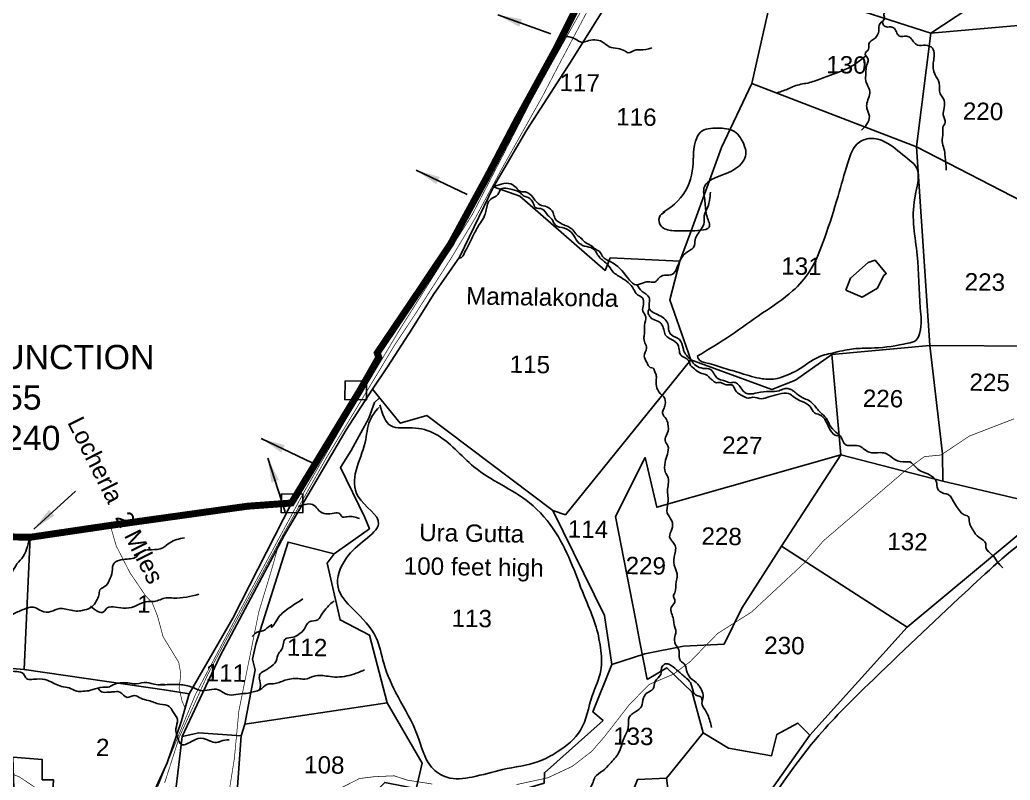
# Model space of a CAD drawing. Header units: feet. Extents: x 795890 to 801423, y 1560112 to 1569674.
# Drawn here: x 797099 to 798527, y 1565881 to 1566978 of the extents above; entities that cross this region are included whole.
import ezdxf
from ezdxf import colors
from ezdxf.entities.mleader import LeaderData, LeaderLine
from ezdxf.enums import TextEntityAlignment as Align
from ezdxf.math import Vec2, Vec3

# ---------------------------------------------------------------- set-up
doc = ezdxf.new("R2010")
doc.units = ezdxf.units.FT
doc.header["$LTSCALE"] = 15
doc.header["$MEASUREMENT"] = 0
doc.linetypes.add('HIDDEN2', pattern=[0.1875, 0.125, -0.0625])
for name, color, linetype in [('CRDS STONES', 7, 'Continuous'), ('HILL', 17, 'Continuous'), ('PLOT', 7, 'Continuous'), ('PLOT NO', 7, 'Continuous'), ('ROADS', 6, 'Continuous'), ('TANKS-STREAM', 4, 'Continuous'), ('VILLAGE STONES', 240, 'Continuous')]:
    doc.layers.add(name, color=color, linetype=linetype)
doc.layers.add('VILLAGE BOUNDRY', color=5, linetype='HIDDEN2', lineweight=100)
doc.styles.get("Standard").update_dxf_attribs({"font": 'arial.ttf'})
doc.dimstyles.get("Standard").update_dxf_attribs({"dimtxt": 0.18, "dimasz": 35, "dimexe": 0.18, "dimexo": 0.0625, "dimgap": 0.09, "dimtad": 0, "dimtih": 1, "dimtoh": 1, "dimdec": 4, "dimzin": 0, "dimdsep": 46, "dimtxsty": 'Standard', "dimcen": 0.09, "dimadec": 0, "dimazin": 0, "dimtfac": 1, "dimtdec": 4, "dimtofl": 0, "dimtmove": 0, "dimatfit": 3, "dimfxl": 1, "dimtolj": 1, "dimtzin": 0, "dimarcsym": 0})

msp = doc.modelspace()

# ---------------------------------------------------------------- linework, layer by layer
at = {"layer": 'HILL', "lineweight": -2}
msp.add_lwpolyline([(798289.9, 1566588.1), (798296.7, 1566605.5), (798321.9, 1566628.2), (798332.1, 1566631.3), (798348.1, 1566611.9), (798344.1, 1566608.7), (798335.6, 1566591), (798313.4, 1566578), (798289.9, 1566588.1)], dxfattribs=at)
at = {"layer": 'HILL'}
for points in [[(798026.2, 1566699.9), (798047.7, 1566716.9), (798068.5, 1566760), (798073.1, 1566802.9), (798080.5, 1566816.1), (798104.6, 1566821.9), (798129.1, 1566817), (798143.8, 1566795.6), (798145.9, 1566784.4), (798131, 1566763.5), (798102.3, 1566750.5), (798085.9, 1566737.4), (798086.7, 1566716.2), (798089.7, 1566693.9), (798092.8, 1566678.8), (798081, 1566674.5), (798063.7, 1566673.7), (798039.1, 1566674.1), (798023.6, 1566680.5), (798021, 1566693.3), (798029, 1566701)], [(798075.4, 1566492.7), (798123.6, 1566522.6), (798169.9, 1566555.1), (798213.1, 1566586.9), (798238, 1566616), (798259.5, 1566663.9), (798278.7, 1566723.8), (798292.7, 1566771.8), (798309.5, 1566801.7), (798327.2, 1566807.1), (798350.3, 1566799.9), (798379.4, 1566777.4), (798390, 1566767.9), (798389.2, 1566720.9), (798392.9, 1566638.7), (798397.3, 1566562.4), (798396.7, 1566526.7), (798390.9, 1566515.5), (798379.5, 1566511.3), (798331.1, 1566504.6), (798313.5, 1566504.2), (798289, 1566501.5), (798273.8, 1566498), (798250.5, 1566491.5), (798220.1, 1566472.5), (798206.2, 1566465.9), (798191, 1566460.5), (798169.1, 1566460.2), (798138.4, 1566468.2), (798114.1, 1566475.5), (798089.7, 1566482.8), (798077.3, 1566488.7), (798075.8, 1566492.5)], [(797617.8, 1566422.3), (797634, 1566392), (797664.6, 1566389.3), (797697.9, 1566380.4), (797753.5, 1566333.2), (797833.5, 1566281.2), (797871.8, 1566237.7), (797914.8, 1566140.9), (797928.5, 1566106), (797936, 1566072), (797936.4, 1566039), (797924.2, 1566002.7), (797907.3, 1565953.1), (797873.8, 1565921.6), (797846.8, 1565907.8), (797794.9, 1565896.1), (797751, 1565885.3), (797714.5, 1565885), (797692.4, 1565899.6), (797671.8, 1565946.3), (797644.1, 1566001), (797623.5, 1566049.5), (797612.5, 1566086.2), (797579.3, 1566127.7), (797557.5, 1566159.3), (797569.8, 1566201.8), (797597, 1566228.1), (797616.1, 1566250.9), (797586.4, 1566290.2), (797583.5, 1566327.7), (797596.6, 1566368.4), (797603.4, 1566399.5), (797616.2, 1566418.9)], [(798151.7, 1565805.3), (798246.6, 1565940), (798321.9, 1566018.9), (798461.3, 1566151.1), (798559.3, 1566235.6), (798634, 1566278.9), (798733.4, 1566306.7), (798849.4, 1566309.3), (798972, 1566286.8), (799049.6, 1566284.6), (799073.6, 1566225.4), (799091.1, 1566098.2), (799097.5, 1566049.2), (799065.8, 1565964.2), (799020.4, 1565916.8), (798971.2, 1565851.7), (798936.8, 1565821.1), (798910.8, 1565812.6), (798868.4, 1565832.9), (798793, 1565858.2), (798768.2, 1565867.5), (798734.3, 1565868), (798651.3, 1565860.5), (798546.7, 1565847.1), (798472.6, 1565838.5), (798398.1, 1565827.9), (798310.4, 1565806.1), (798257.6, 1565796.3), (798224.5, 1565789.7), (798189.6, 1565784.1), (798178.9, 1565783.3), (798166.5, 1565785.3), (798155.5, 1565794.5), (798151.6, 1565802.9), (798152.3, 1565806.6)]]:
    msp.add_spline(points, degree=3, dxfattribs=at)
at = {"layer": 'PLOT'}
for points in [[(798154.4, 1566886.4), (798110.6, 1566794), (798067, 1566673.8), (798050.7, 1566630), (797950.1, 1566634.6), (797942.9, 1566616.6), (797819.9, 1566723.9), (797781.7, 1566737.1), (797829.7, 1566819.4), (797892.8, 1566917.1), (797965.7, 1567034.3), (797996.2, 1567085.5), (798062.5, 1567274), (798097.7, 1567378)], [(798187.2, 1567031.7), (798154.4, 1566886.4), (798391.8, 1566795.1)], [(798187.2, 1567031.7), (798412.6, 1566959.1), (798486.8, 1567008.6)], [(798721.2, 1566985.6), (798593.2, 1566974.7), (798412.6, 1566959.1), (798399.1, 1566852.3), (798391.8, 1566795.1), (798559.5, 1566708.4), (798729, 1566769.2), (798720.9, 1566945.6), (798721.2, 1566985.6)], [(798391.8, 1566795.1), (798411, 1566508), (798568.2, 1566507.4), (798732.5, 1566570)], [(798066.2, 1566487.5), (797885.4, 1566263.9), (797867.1, 1566269.9), (797685.5, 1566407.2), (797647.3, 1566395.9), (797607.2, 1566445.3), (797628.8, 1566477.3), (797664.9, 1566533.2), (797695.3, 1566582), (797732.8, 1566635.7), (797781.7, 1566737.1)], [(798269.9, 1566495.1), (798217.2, 1566458.3), (798183.1, 1566444.8), (798066.2, 1566487.5), (798036.1, 1566574.2), (798050.7, 1566630)], [(798411, 1566508), (798429.2, 1566352), (798429.8, 1566312.5), (798282.5, 1566350.2), (798269.9, 1566495.1), (798411, 1566508)], [(797423.1, 1565961.5), (797417.9, 1565944.7), (797356.8, 1565949.1), (797332.8, 1565943.9), (797354.6, 1565990), (797387.3, 1566060.2), (797479.9, 1566233.8), (797569.2, 1566386.6), (797607.2, 1566445.3)], [(797617.4, 1566432.6), (797610.3, 1566425.8), (797602, 1566403.1), (797576.3, 1566356.5), (797561.3, 1566332.2), (797596.3, 1566259.9), (797602.8, 1566243.6), (797551.9, 1566207.3), (797541.7, 1566193.8), (797560.6, 1566112), (797603.1, 1566090.3), (797628.4, 1565992.4), (797679.1, 1565905.5), (797649.7, 1565779.7)], [(798114.6, 1566077), (798140.1, 1566129.2), (798197.3, 1566218.3), (798282.5, 1566350.2), (798017.3, 1566274.6), (798000.7, 1566346.4), (797957.5, 1566261.5), (797986.6, 1566113.6)], [(799113.3, 1566125.1), (799109.2, 1566006.3), (798932.8, 1565782.9), (798762.8, 1565865.8), (798353.2, 1565808.2), (798163.5, 1565772.2), (798139.9, 1565806.9), (798238.1, 1565945.9), (798378.5, 1566101.4), (798587.2, 1566275.3), (798741.8, 1566326.8)], [(798429.8, 1566312.5), (798587.2, 1566275.3)], [(797310, 1566010.7), (797342.8, 1566005.4), (797405.8, 1566114.4), (797490.3, 1566280.8)], [(797867.1, 1566269.9), (797941.6, 1566118.3), (797952.4, 1566047.7), (798000.2, 1566062.9), (798055.7, 1566074), (798114.6, 1566077)], [(797113.6, 1566231.4), (797104.8, 1566040.7), (797310, 1566010.7)], [(797551.9, 1566207.3), (797485.6, 1566224.4), (797439.2, 1566077.3), (797434.3, 1566055.2), (797438.1, 1566040.1), (797429.9, 1565997.3), (797423.1, 1565961.5), (797628.4, 1565992.4)], [(798378.5, 1566101.4), (798197.3, 1566218.3)], [(798003.2, 1566026.2), (797992.8, 1566080), (797986.6, 1566113.6)], [(797952.4, 1566047.7), (797925.1, 1565979.3), (797939.8, 1565966.9), (797855.2, 1565891.6), (797854.9, 1565876.7), (797789.7, 1565857.2), (797759.7, 1565851.2), (797624.9, 1565877.5), (797534.6, 1565786.5), (797532.3, 1565747.8), (797524.2, 1565744.3), (797527.9, 1565709.4), (797517.2, 1565673.7), (797535.6, 1565618.6), (797537, 1565528.3), (797768, 1565513.7), (797783.8, 1565512), (797835.3, 1565553.4), (797891.7, 1565608), (797885.7, 1565634.9), (797853.4, 1565652.4), (797808.5, 1565641.1)], [(797104.8, 1566040.7), (797053.5, 1566044.7), (797051.3, 1566042.2), (797048.3, 1565916.5), (797088.4, 1565913.8), (797130.9, 1565910.4), (797131, 1565881.4), (797147.1, 1565881.2), (797145.3, 1565849.3), (797272.5, 1565821.4), (797318, 1565818.6)], [(798003.2, 1566026.2), (798031.5, 1566043), (798068.4, 1566007.8), (798083.9, 1565949.2), (798120.5, 1565926.8), (798182.9, 1565916), (798190.4, 1565946.8), (798220.9, 1565963.3), (798238.1, 1565945.9)], [(797342.8, 1566005.4), (797331.9, 1565966.4), (797311.1, 1565906), (797272.5, 1565821.4), (797247.9, 1565779.2), (797124.3, 1565782.6), (797021.1, 1565782.9), (797024, 1565870), (797090.2, 1565869), (797088.4, 1565913.8)], [(797973.4, 1565841), (797989.3, 1565881.6), (798031.2, 1565883.7), (798083.9, 1565949.2)], [(797332.8, 1565943.9), (797318, 1565818.6), (797344.5, 1565815.8), (797345.1, 1565800.6), (797369, 1565788.1), (797397.8, 1565786.2), (797409.1, 1565824), (797417.9, 1565944.7)], [(798031.2, 1565883.7), (798045.2, 1565775.4), (798075.3, 1565773.2), (798077.5, 1565763.9), (798107.6, 1565787.8), (798129.7, 1565783.6), (798139.9, 1565806.9)]]:
    msp.add_lwpolyline(points, dxfattribs=at)
at = {"layer": 'ROADS', "linetype": 'HIDDEN2', "ltscale": 13, "const_width": 1}
for points in [[(797008.6, 1564550.1), (797013.4, 1564772.4), (797022.2, 1564964.9), (797031.5, 1565148.9), (797041.2, 1565322.7), (797077.4, 1565480), (797106.9, 1565545.2), (797147, 1565592.9), (797217.2, 1565710.1), (797248, 1565773.1), (797284.4, 1565838.5), (797329, 1565949.1), (797352.1, 1566005), (797405, 1566104.9), (797508.4, 1566296.6), (797563.5, 1566392.4), (797647.9, 1566533.5), (797751.4, 1566697.6), (797843.8, 1566876.8), (797930.1, 1567030)], [(797925.3, 1567006.3), (797877.3, 1566915.6), (797851.8, 1566866.7), (797793.9, 1566763.5), (797755.6, 1566692.3), (797720.5, 1566633.9), (797668.2, 1566552.5), (797639.2, 1566508.9), (797612.8, 1566464.9), (797541.6, 1566347.4), (797481.2, 1566240.4), (797432.5, 1566150.7), (797396, 1566083.1), (797369.5, 1566033), (797352.6, 1565995.7), (797328.7, 1565943.2), (797307.4, 1565876.7)], [(797814.5, 1565874.3), (797860, 1565884.2), (797895.3, 1565900.7), (797923, 1565922), (797941.8, 1565943.5), (797977.1, 1565989.1), (798006, 1566018.8), (798040.9, 1566033.6), (798065.6, 1566052), (798083.4, 1566070.5), (798105.2, 1566092.7), (798154, 1566123.5), (798230.3, 1566194.6), (798257.5, 1566226.2), (798374.6, 1566326.7), (798403.2, 1566347.8), (798427.1, 1566350.1), (798467.9, 1566377.4), (798532.5, 1566402.3)], [(797229.1, 1566248.5), (797237.6, 1566219), (797257.4, 1566180.2), (797280.4, 1566146.3), (797289.3, 1566137.5), (797297.2, 1566117.5), (797305.2, 1566087.9), (797327.8, 1566050.8), (797330.8, 1566033.9), (797328.3, 1566013.7), (797332.7, 1565994.5), (797337.7, 1565983.5)], [(797472.9, 1566224.5), (797462.6, 1566187.5), (797443.2, 1566123.4), (797414.5, 1565980.7), (797408, 1565911.9), (797388.6, 1565789.6), (797387.9, 1565778.7)], [(797248.8, 1565777.1), (797179.6, 1565819.9), (797123.7, 1565868.2), (797098.4, 1565885.3), (797056.3, 1565902.3), (797025.1, 1565914.1), (796989.2, 1565951.5), (796973, 1565983.8), (796954, 1566012.8), (796932.9, 1566028.3), (796917.1, 1566040.6), (796890.2, 1566043.8), (796868.7, 1566051.9), (796843.9, 1566054.8), (796808.7, 1566038.1), (796769.1, 1566026), (796730.7, 1566017.1), (796677.2, 1566001.3), (796640.7, 1565991.8), (796603.3, 1565994.6), (796546.5, 1565997.7), (796490.9, 1566002.3)], [(797558.9, 1565868.1), (797588.4, 1565883.1), (797609.7, 1565885.8), (797638.3, 1565887.1), (797657.8, 1565880.8), (797693.6, 1565875.2)]]:
    msp.add_lwpolyline(points, dxfattribs=at)
at = {"layer": 'TANKS-STREAM'}
for points in [[(798414.8, 1567185.2), (798410.8, 1567171.3), (798409.5, 1567164.8), (798407.2, 1567158.7), (798407.2, 1567146.3), (798406.9, 1567142.8), (798405.3, 1567128.1), (798401.1, 1567118.5), (798393.6, 1567113.3), (798382.9, 1567104), (798378.3, 1567097.5), (798375.6, 1567090.3), (798375.4, 1567070.3), (798375.9, 1567059.1), (798375, 1567046.4), (798373.4, 1567038), (798365.4, 1567029.4), (798359.6, 1567019.8), (798357.1, 1567010), (798354.6, 1567003.6), (798350.4, 1566992.8), (798344.7, 1566986.3), (798345.6, 1566980.5), (798339.2, 1566972.8), (798337.4, 1566962.3), (798332, 1566951.9), (798323, 1566943.8), (798322.6, 1566936.1), (798317.8, 1566928.9), (798321.9, 1566921.2), (798321.1, 1566915.8), (798319, 1566906.7), (798318.5, 1566897.9), (798319.3, 1566887.9), (798324.1, 1566877.1), (798320.4, 1566857.8), (798320.2, 1566850.4), (798323.8, 1566839.3), (798319.9, 1566827.2), (798312.3, 1566819.1)], [(798342.6, 1566975.7), (798344.2, 1566970.4), (798350, 1566967.8), (798354.6, 1566968), (798359.9, 1566965.5), (798363.6, 1566959.1), (798367.7, 1566954.5), (798373.8, 1566954.5), (798377.8, 1566954.6), (798383, 1566952.3), (798387.6, 1566946.5), (798393.3, 1566941.8), (798404.8, 1566941.6), (798414.8, 1566937.2), (798417.2, 1566928.1), (798415.8, 1566908.3), (798418.7, 1566898.7), (798424.7, 1566887), (798425.8, 1566871.5), (798429.9, 1566865.8), (798431.9, 1566851), (798430.4, 1566841.3), (798433.2, 1566829.9), (798430, 1566823.4), (798429.9, 1566815), (798429, 1566802.6), (798431.4, 1566792.5), (798433.2, 1566780.5), (798434.8, 1566761.2)], [(797878.4, 1566953.1), (797881.5, 1566953.7), (797899.1, 1566950.9), (797909.7, 1566945.7), (797916.6, 1566947.4), (797938.6, 1566946.5), (797948.5, 1566939.4), (797961, 1566936.7), (797971, 1566933.4), (797976, 1566930.8), (797987.4, 1566935), (797993, 1566934.9), (798010, 1566937.8)], [(798319, 1566926.4), (798298.3, 1566911.3), (798257.2, 1566894.7), (798237.3, 1566887.6), (798217.8, 1566883.3), (798207.8, 1566879.1), (798191.3, 1566872.9)], [(797732.1, 1566634.3), (797736.3, 1566635.9), (797739.6, 1566641.1), (797745.7, 1566653.1), (797753.5, 1566668.7), (797762.8, 1566685.2), (797769, 1566695.8), (797771.2, 1566703.8), (797777.2, 1566718.9), (797788.1, 1566726.2), (797792.9, 1566734.3), (797799.6, 1566735.1), (797808.8, 1566733.4), (797821.1, 1566727.8), (797825.8, 1566723.9), (797831.9, 1566721.6), (797839.1, 1566713.5), (797842.1, 1566707.3), (797851.9, 1566705.1), (797860.3, 1566696), (797865.8, 1566690.6), (797871.4, 1566681.7), (797884, 1566677.5), (797896.4, 1566668.7), (797902.9, 1566658.3), (797913.2, 1566651.6), (797924.7, 1566648.2), (797934.2, 1566636), (797946.6, 1566624.7), (797953.2, 1566615.5), (797965.7, 1566606.2), (797983.7, 1566589.7), (797989.3, 1566581.3), (797996.7, 1566576.8), (797997.9, 1566567.2), (797997.1, 1566557.9), (798001.5, 1566549.5), (797999.5, 1566537.3), (797999.7, 1566526.6), (797998.6, 1566520), (798000, 1566512.2), (798002.5, 1566504.1), (797999, 1566492.9), (798002.8, 1566483.8), (798007.8, 1566476.5), (798011.9, 1566475.4), (798014.6, 1566470), (798016.5, 1566464.2), (798016.4, 1566458.3), (798017.4, 1566446.8), (798024.2, 1566437), (798027.2, 1566434.3), (798029.3, 1566422.8), (798027, 1566416.3), (798025.7, 1566410.5), (798030.6, 1566402.2), (798033.4, 1566395), (798032.4, 1566381.2), (798029.1, 1566371.1), (798033.2, 1566363.3), (798032.5, 1566351.1), (798029.3, 1566339.9), (798030, 1566324.5), (798032.9, 1566319.5), (798032.9, 1566300.7), (798033.4, 1566281), (798032.3, 1566266.4), (798038.8, 1566255.3), (798038.9, 1566242.9), (798035.7, 1566232.1), (798043.8, 1566219.3), (798042.3, 1566203), (798043.6, 1566187.2), (798046.8, 1566176), (798045.1, 1566167), (798043.3, 1566151.4), (798041.4, 1566145.9), (798043.5, 1566140.4), (798038.1, 1566130.1), (798041.3, 1566112.9), (798042.1, 1566105.7), (798044.9, 1566094.8), (798043.5, 1566088.3), (798044.4, 1566076.8), (798049.1, 1566068.8), (798049.7, 1566058.6), (798052.9, 1566051.6), (798056.5, 1566048.8), (798060.2, 1566039.1), (798065.5, 1566028.7), (798076.6, 1566019.2), (798079.7, 1566014.7), (798081.5, 1566011.3), (798084, 1566001), (798082.3, 1565992.1), (798086.8, 1565982.2), (798090.8, 1565974.9), (798096.3, 1565956.8)], [(797780.9, 1566736.8), (797792.9, 1566741.2), (797806.8, 1566741.4), (797814.2, 1566736.1), (797820.8, 1566730.3), (797828.1, 1566729.8), (797839.4, 1566721), (797848.7, 1566711.4), (797858.7, 1566708.3), (797867.8, 1566699.9), (797870.2, 1566691.9), (797881, 1566683.4), (797896.1, 1566675.1), (797902.3, 1566667.5), (797909, 1566662.2), (797914.2, 1566656.8), (797921.4, 1566653.2), (797928.2, 1566647.5), (797934.4, 1566643.8), (797939, 1566636.6), (797950.9, 1566629), (797975, 1566606.2), (797987, 1566595.8), (797998.1, 1566598.8), (798007.2, 1566600), (798014.5, 1566599.8), (798020.5, 1566606), (798028.3, 1566609.5), (798040, 1566611.2), (798046.2, 1566620.2), (798059.5, 1566642.1), (798064, 1566644.8), (798070.9, 1566650.7), (798072.6, 1566660.8), (798081, 1566675.8), (798085.5, 1566686.2), (798085.7, 1566695.4), (798091, 1566708.4), (798093.4, 1566717.6), (798094.7, 1566729.5)], [(797988.6, 1566596.1), (797996.3, 1566586.2), (798006.2, 1566577.4), (798006.4, 1566561.6), (798020.7, 1566551.7), (798033.7, 1566537.8), (798034.6, 1566529.9), (798037.9, 1566523.9), (798050, 1566516.6), (798055.2, 1566504.1), (798056.9, 1566499), (798066.3, 1566487), (798073.7, 1566479.2), (798084.1, 1566475.2), (798094.9, 1566473.5), (798105.4, 1566460.3), (798113.5, 1566457.7), (798123.9, 1566454.4), (798129.4, 1566455), (798134.6, 1566451.9), (798139.8, 1566445.3), (798144.4, 1566440.1), (798150.4, 1566438.2), (798162.2, 1566439.8), (798180, 1566441.8), (798193.6, 1566442.9), (798200.9, 1566445.7), (798207.8, 1566445.6), (798213.2, 1566443.2), (798219, 1566438.6), (798229.6, 1566431.8), (798237.9, 1566428), (798249.1, 1566416.1), (798255.4, 1566409.4), (798263.1, 1566400.8), (798266.5, 1566393.9), (798275.6, 1566382.9), (798283.2, 1566375.7), (798289.7, 1566364.6), (798295.4, 1566363.7), (798308.1, 1566363.5), (798315, 1566359.7), (798323.3, 1566354.1), (798340, 1566353.5), (798348.7, 1566351.8), (798360.6, 1566343.5), (798376.3, 1566340.4), (798382, 1566340.1), (798391.6, 1566331.4), (798410.5, 1566321.6), (798420.3, 1566312.2), (798422.7, 1566300.9), (798428.3, 1566295.8), (798440.1, 1566291.4), (798443.6, 1566285.6), (798449.7, 1566275.6), (798455.2, 1566268.1), (798460.5, 1566263.7), (798466.3, 1566261.5), (798468.1, 1566252.5), (798471.2, 1566245.3), (798475.8, 1566237.7), (798479.5, 1566233.3), (798488.1, 1566227.1), (798491.6, 1566221.8), (798493, 1566213.9), (798495.5, 1566211), (798493.8, 1566212.3), (798502.8, 1566203.9), (798508.2, 1566196), (798516.5, 1566187.3)], [(798006.6, 1566561.4), (798004.6, 1566556.8), (798006.1, 1566551.8), (798010.7, 1566546.6), (798019.5, 1566542.9), (798023.4, 1566539.8), (798027.3, 1566531.4), (798029.5, 1566523.8), (798035.4, 1566518.5), (798046, 1566511.6), (798049.7, 1566501.8), (798051.3, 1566495.1), (798055.5, 1566491.7), (798064.1, 1566485.1), (798066, 1566479.3), (798069.6, 1566476.1), (798077.8, 1566469.5), (798090.4, 1566464.7), (798094.3, 1566460.7), (798097.8, 1566457.9), (798102, 1566454.6), (798108.6, 1566455), (798112.5, 1566453.4), (798122.6, 1566451.2), (798125.4, 1566451.3), (798130.8, 1566443), (798138.2, 1566437.1), (798149.3, 1566432.3), (798155.9, 1566433.4), (798168.1, 1566431.4), (798178.8, 1566433.9), (798193.4, 1566437.8), (798207.4, 1566438.9), (798215.8, 1566433.1), (798225.6, 1566427.6), (798238.4, 1566420.1), (798244.7, 1566411.1), (798251.7, 1566408.3), (798261.2, 1566398.7), (798267.6, 1566385.7), (798277.5, 1566377.9), (798281, 1566378.4)], [(796696.7, 1566311.2), (796701.1, 1566308.2), (796704.8, 1566299.9), (796709.6, 1566294.5), (796714.7, 1566282.2), (796716, 1566271.5), (796722.2, 1566263.7), (796726.4, 1566254.9), (796725.7, 1566242.8), (796722.2, 1566232.1), (796714.7, 1566219.6), (796712.6, 1566210), (796709.7, 1566183.8), (796711.1, 1566181.4), (796715.3, 1566169.2), (796715.2, 1566160.9), (796713.9, 1566145.9), (796718.6, 1566135.6), (796729.6, 1566123.8), (796734.9, 1566117.4), (796745.9, 1566106.6), (796754.4, 1566095.8), (796755.3, 1566091.1), (796759.1, 1566083.2), (796769.6, 1566073.4), (796775.8, 1566068.4), (796782.5, 1566062), (796782.3, 1566048.9), (796784, 1566033.3), (796786.8, 1566025.1), (796789.5, 1566012.4), (796788.3, 1566000.3), (796791.4, 1565983.2), (796793.6, 1565968.2), (796789.4, 1565949.3), (796794.1, 1565936.3), (796789.9, 1565921.3), (796789.8, 1565915.5), (796794.1, 1565908.1), (796797.2, 1565893), (796801.6, 1565891), (796803, 1565886.2), (796799.4, 1565874.1), (796796.7, 1565860.5), (796796.1, 1565854.7), (796798.3, 1565841.6), (796804.3, 1565821.6), (796802.7, 1565809), (796798.1, 1565798.4), (796797.9, 1565783.4), (796802, 1565770.7), (796798.4, 1565756.4), (796795.3, 1565748.7), (796795.2, 1565739), (796796, 1565730.2), (796805.9, 1565710.7), (796805.6, 1565694.7), (796801.1, 1565682.6), (796798.5, 1565671.5), (796798.7, 1565658.9), (796799.1, 1565648.7), (796798.5, 1565645.8), (796797.2, 1565635.6), (796806, 1565631.6), (796810.4, 1565626.5), (796813.5, 1565623.4), (796816.2, 1565610.7), (796820.6, 1565606.1), (796825.8, 1565601.2), (796830, 1565594), (796842, 1565584.9), (796850.3, 1565577.6), (796863.3, 1565567.1), (796873.7, 1565558.5), (796878.4, 1565556), (796890.8, 1565552.3), (796901.7, 1565547.8), (796905.3, 1565544.4), (796908.3, 1565541), (796915.3, 1565540.8), (796929.7, 1565538.2), (796938.4, 1565535.3), (796944.6, 1565529.8), (796949.6, 1565519.2), (796963.8, 1565503.8), (796967.4, 1565490.8), (796974.2, 1565475.7), (796985.2, 1565460.4), (796988.2, 1565440.9), (796996.5, 1565421.4), (796999.4, 1565404.1), (797007, 1565371.1), (797016.5, 1565335.5), (797019.3, 1565324.5), (797020.8, 1565314.3), (797027.9, 1565305.7), (797046.6, 1565308.8), (797053.6, 1565320.1), (797055.4, 1565323.9), (797069, 1565326.6), (797078.8, 1565330.7), (797084.8, 1565335.3), (797103.6, 1565338.8), (797111.6, 1565338.2), (797119.8, 1565341.9), (797125.3, 1565344.4), (797141, 1565343.3), (797151, 1565334.6), (797162.3, 1565323.4), (797166, 1565313.2), (797169.6, 1565301.2), (797170.3, 1565290.2), (797174.6, 1565272.3), (797176.4, 1565252.8), (797182.7, 1565243.4), (797183.5, 1565240.4), (797186.7, 1565230.2), (797191.2, 1565221.6), (797196.6, 1565213.1), (797209.7, 1565211.6), (797220.7, 1565209.7), (797250.3, 1565193.8), (797272.3, 1565168), (797279.5, 1565164.1), (797284.8, 1565151.7), (797288.3, 1565133), (797294.3, 1565102.6), (797296.2, 1565092.8), (797300.1, 1565072.4), (797296.3, 1565044.3), (797296.2, 1565033.7), (797296.3, 1565019.8), (797299.6, 1565009.1), (797307.1, 1565001.8), (797308.6, 1564992.4), (797308, 1564981.8), (797311.7, 1564969.9), (797315.2, 1564954.6), (797311.7, 1564945.9), (797319.6, 1564932.2), (797324, 1564917.3), (797325.5, 1564908.8), (797336.2, 1564886.2), (797341.3, 1564862.4), (797345.7, 1564846.2), (797358.4, 1564834.7), (797367.8, 1564827.6), (797365.2, 1564816.4), (797365.9, 1564804.6), (797360.5, 1564784.7), (797361.9, 1564767.3), (797359.4, 1564762.4), (797358.4, 1564736.6), (797361.6, 1564726.9), (797367.5, 1564717.3), (797375, 1564693.6), (797374.5, 1564680.7), (797374.9, 1564669.2), (797385.1, 1564627.7), (797385.8, 1564609.8), (797380.5, 1564571.8)], [(797588.4, 1566258.5), (797570.7, 1566261.1), (797563, 1566261.2), (797560.1, 1566265.3), (797552.1, 1566266.1), (797540, 1566265.3), (797530, 1566269.8), (797523.1, 1566277.3), (797500, 1566275.6)], [(797303.6, 1565360.5), (797288.1, 1565369.1), (797281, 1565372.1), (797269.4, 1565376.4), (797261.8, 1565384.9), (797256, 1565391.7), (797242.3, 1565396.2), (797227.7, 1565403.6), (797219.7, 1565411.2), (797209.7, 1565415.2), (797201.2, 1565418), (797195.2, 1565421.4), (797190.9, 1565426.4), (797186.8, 1565431.4), (797182, 1565437), (797175.4, 1565441.4), (797162.6, 1565446.5), (797153.5, 1565452.2), (797146.1, 1565461), (797125.9, 1565471.2), (797116.7, 1565480.2), (797102.1, 1565487.8), (797089.3, 1565491.3), (797080.3, 1565493.8), (797072.9, 1565496.3), (797063.4, 1565497.8), (797051.7, 1565503.3), (797046.8, 1565510.1), (797040, 1565515.8), (797031.2, 1565521.4), (797021.9, 1565531.1), (797012.3, 1565540.3), (797005.5, 1565544.9), (796998.1, 1565552.4), (796983.5, 1565571.1), (796973.9, 1565578.3), (796961, 1565586.3), (796953.7, 1565591.4), (796945.8, 1565602.5), (796935.4, 1565606), (796926.4, 1565610.5), (796931.2, 1565618.6), (796937.7, 1565630.8), (796939, 1565646.2), (796937.1, 1565659.7), (796924.5, 1565691.7), (796920.1, 1565703.4), (796913.2, 1565712.1), (796901.9, 1565726.5), (796895.7, 1565740.1), (796888.4, 1565747.8), (796874.6, 1565756.8), (796856.4, 1565770.1), (796847.4, 1565775.2), (796830.4, 1565784.2), (796829.8, 1565798.2), (796831.6, 1565803.8), (796829.4, 1565829.8), (796823.6, 1565849.9), (796826.1, 1565864.1), (796828.4, 1565872.2), (796829.4, 1565887.8), (796828.1, 1565902.8), (796826.6, 1565915.5), (796822.6, 1565937.1), (796817.3, 1565950.4), (796821.7, 1565967.3), (796819.6, 1565982.9), (796814.4, 1565993.7), (796812.6, 1566004.9), (796813.3, 1566021.5), (796806.7, 1566035.8), (796803.3, 1566053), (796801.8, 1566066.2), (796793.9, 1566073.8), (796786.1, 1566081.7), (796780.6, 1566091.2), (796775.9, 1566105.7), (796759.8, 1566118.7), (796742.2, 1566135.8), (796734.5, 1566157.5), (796735.9, 1566174.5), (796739.1, 1566182.9), (796743.6, 1566192.5), (796746.1, 1566207.8), (796752.7, 1566230.5), (796755.2, 1566244), (796761.8, 1566246.2), (796773.3, 1566239.4), (796795.8, 1566244.5), (796803.1, 1566247), (796825.1, 1566243.2), (796836.7, 1566243.4), (796846.8, 1566247.5), (796862.2, 1566247.2), (796878.4, 1566245), (796887.7, 1566246), (796898, 1566241.2), (796904.1, 1566233.4), (796913.6, 1566224.4), (796922.8, 1566218.8), (796935.1, 1566215.6), (796941.7, 1566216.6), (796957, 1566212.5), (796963.5, 1566207.8), (796983.9, 1566201.7), (796995.3, 1566198), (796999.5, 1566193.7), (797004, 1566187.1), (797018.2, 1566179.9), (797038.6, 1566174.6), (797039.3, 1566171.1), (797050.7, 1566162.4), (797064.5, 1566156.8), (797083.2, 1566164.6), (797083.3, 1566171.5), (797088.1, 1566182.2), (797094.5, 1566192.9), (797103.5, 1566203.6), (797109.6, 1566218.2), (797113.3, 1566232.4)], [(797336, 1566230.7), (797314.9, 1566223.5), (797304.9, 1566216.3), (797288.6, 1566213.4), (797280.3, 1566212.9), (797271.6, 1566208.6), (797266.7, 1566203.2), (797262.9, 1566201.1), (797253.3, 1566200), (797241.5, 1566197.9), (797234.7, 1566194.2), (797231.7, 1566181.8), (797227.6, 1566169.2), (797220.8, 1566160.1), (797214, 1566155.4), (797212.6, 1566147.8), (797209.3, 1566139.9), (797202.5, 1566130.8), (797191.9, 1566126.5), (797184.9, 1566125), (797164.8, 1566127.6), (797155.6, 1566128.4), (797143.4, 1566124.1), (797129.7, 1566125), (797120.1, 1566130.1), (797103.2, 1566126.9), (797087.4, 1566119.5), (797078.1, 1566114.6), (797059.1, 1566119.6), (797053.9, 1566115.6), (797050.2, 1566103.6), (797046.4, 1566085.5), (797046.8, 1566068), (797044.3, 1566056.6), (797044.8, 1566047.8), (797050.1, 1566037.5), (797061.8, 1566034.8), (797070.2, 1566038.1), (797085.1, 1566038.2), (797105.4, 1566032.1), (797107, 1566028.9), (797123.2, 1566026.8), (797138.1, 1566024.9), (797149.2, 1566020), (797158.7, 1566016), (797169.8, 1566013.9), (797180.6, 1566009.3), (797190.1, 1566009.1), (797200.7, 1566010.5), (797207.4, 1566012.7), (797221.8, 1566015), (797225.9, 1566015.2), (797233, 1566018.3), (797254.4, 1566021.1), (797266.5, 1566020), (797281.5, 1566021.9), (797297.4, 1566018.5), (797307.2, 1566019), (797302, 1566018.7), (797317.3, 1566018.8), (797338.3, 1566017.5), (797347.8, 1566014.8), (797358.9, 1566010.2), (797385, 1566011.3), (797392.9, 1566006.7), (797403.4, 1566003.7), (797416.8, 1566005.4), (797428, 1566006.5), (797437.3, 1566008.9), (797444.9, 1566011.3), (797455, 1566019.1), (797466.8, 1566020.2), (797474.4, 1566022.6), (797483.1, 1566025.6), (797502.6, 1566027.2), (797509.6, 1566026.5), (797523, 1566031), (797543.1, 1566030.7), (797556.3, 1566029.6), (797583.8, 1566035.2), (797595.7, 1566040.1)], [(797200.3, 1566132), (797219.9, 1566124.1), (797224.5, 1566129.3), (797236.7, 1566130.6), (797251.8, 1566128.9), (797267.8, 1566133.2), (797280.1, 1566138.3), (797292.2, 1566138.8), (797309.7, 1566143.8), (797320.4, 1566143.7), (797356.9, 1566149.1)], [(797506.9, 1566142.4), (797498.5, 1566137.1), (797483, 1566126.5), (797475.3, 1566120), (797469.1, 1566111.5), (797461.6, 1566102.1), (797461.9, 1566104.2), (797451.3, 1566097.3), (797443.6, 1566095.6), (797433.9, 1566088.1)], [(797444.2, 1566011.4), (797445.5, 1566016.5), (797444.1, 1566026.7), (797445.2, 1566034.3), (797452.6, 1566039.3), (797458.4, 1566042.7), (797468.1, 1566052.7), (797472.1, 1566064.1), (797476.7, 1566070.1), (797481.7, 1566084.9), (797492.6, 1566087), (797500.6, 1566091), (797509, 1566099.1), (797515.9, 1566109.5), (797528.3, 1566112.2), (797534.9, 1566121.6), (797542, 1566130.1), (797545.9, 1566134.4), (797552.1, 1566139.4)], [(798082.6, 1565995.6), (798080.9, 1566001), (798075, 1566002.8), (798069.5, 1566009.6), (798065.7, 1566021.6), (798058, 1566029.6), (798045.9, 1566040), (798034.7, 1566048), (798031.2, 1566048.8), (798025.2, 1566045.1), (798022.9, 1566033.3), (798015.1, 1566023.4), (798011.8, 1566012.4), (798004.1, 1566007.3), (797998, 1565999.4), (797995.3, 1565987.2), (797986.9, 1565979.7), (797977.6, 1565971.7), (797976.2, 1565957.3), (797969.9, 1565941.1), (797962.2, 1565920.2), (797949.5, 1565904.4), (797939.3, 1565894.3), (797928.1, 1565885), (797925.5, 1565877.8), (797916.1, 1565863.1), (797903.4, 1565849.5), (797897.9, 1565844.8), (797894, 1565834.1), (797888.6, 1565818.6), (797885.2, 1565809), (797882, 1565799.2), (797877.3, 1565789.2), (797876.5, 1565760.3), (797867.8, 1565752.1), (797860.5, 1565747), (797856.3, 1565741.5), (797851.2, 1565733.3), (797848.3, 1565727.4), (797834.9, 1565713), (797823.3, 1565700), (797807.5, 1565692), (797794.4, 1565691.1), (797781.8, 1565681.5), (797772.9, 1565667), (797764.4, 1565658.4), (797750.4, 1565653.8), (797742.3, 1565646.7), (797725.3, 1565636.2), (797712.4, 1565629.2), (797702.4, 1565622.9), (797698, 1565620), (797685.2, 1565619), (797674.1, 1565618.2), (797663.3, 1565612.8), (797651.5, 1565612.9), (797646, 1565614), (797638.7, 1565610.2), (797633.6, 1565606.3), (797622.2, 1565605.8), (797611.6, 1565604), (797602.9, 1565594.7), (797596, 1565587.9), (797584.4, 1565583.9), (797572.6, 1565580.7), (797550.2, 1565584.8), (797537.7, 1565583.7), (797531.7, 1565585.4), (797515.4, 1565579.6), (797504.2, 1565578), (797491.2, 1565576.7), (797480, 1565570.5), (797470.8, 1565564), (797467.3, 1565554.2), (797460, 1565547.7), (797455.4, 1565540.2), (797424, 1565535.9), (797415, 1565541.2), (797408.4, 1565541.3), (797390.1, 1565544.6), (797374.2, 1565547.3), (797361.6, 1565550.8), (797348.2, 1565554.3), (797339.3, 1565562.6), (797340.3, 1565577.4), (797345.9, 1565600.9), (797350.3, 1565626.7), (797353.1, 1565643.4), (797361.1, 1565670.3), (797358.8, 1565683.7), (797358, 1565688.5), (797347.9, 1565694.8), (797312.9, 1565695.1), (797297, 1565694.1), (797276.1, 1565698.3)], [(797210.8, 1566014.1), (797216.2, 1566008.5), (797226.8, 1566007.8), (797232.9, 1566008.2), (797243, 1566008), (797253.4, 1566000.3), (797264.1, 1566003.1), (797273.1, 1565999), (797284.1, 1565995.8), (797300.7, 1565990.5), (797314.2, 1565987.2), (797319.2, 1565980.1), (797326, 1565968.4), (797323.8, 1565954.8), (797325.6, 1565944.2), (797332, 1565932), (797348.2, 1565937.8), (797363.4, 1565941.1), (797374.9, 1565936.4), (797384.5, 1565935.7), (797388.5, 1565937.1), (797400.7, 1565939)]]:
    msp.add_spline(points, degree=3, dxfattribs=at)
at = {"layer": 'VILLAGE BOUNDRY', "lineweight": -2, "ltscale": 10, "const_width": 10}
msp.add_lwpolyline([(796938.3, 1566234.6), (797113.6, 1566231.4), (797229.2, 1566248.5), (797426.9, 1566276.2), (797490.3, 1566280.8), (797587.9, 1566441.4), (797616.3, 1566491), (797614.1, 1566497.5), (797676, 1566589.3), (797720, 1566655.1), (797773.9, 1566754.2), (797815.4, 1566833.5), (797872.1, 1566936.8), (797952.1, 1567097.1)], dxfattribs=at)
at = {"layer": 'VILLAGE STONES', "lineweight": -2}
for points in [[(797567.6, 1566457.3), (797598.8, 1566456.7), (797598.4, 1566429.7), (797567.2, 1566430.2)], [(797475.8, 1566294.1), (797507, 1566293.6), (797506.6, 1566266.6), (797475.4, 1566267.1)]]:
    msp.add_lwpolyline(points, close=True, dxfattribs=at)

# ---------------------------------------------------------------- texts
at = {"layer": 'PLOT NO', "lineweight": -2}
for s, p in [('130', (798290.8, 1566913.3)), ('117', (797906.1, 1566887.5)), ('220', (798487.8, 1566846.2)), ('116', (797987.9, 1566838)), ('131', (798225.9, 1566622.7)), ('223', (798490.4, 1566599.8)), ('115', (797834.2, 1566480.9)), ('225', (798497.3, 1566455)), ('226', (798343.5, 1566431.7)), ('227', (798140.6, 1566364.1)), ('114', (797918, 1566243)), ('228', (798110.8, 1566232.8)), ('132', (798378.9, 1566225.1)), ('229', (798001.4, 1566190.3)), ('1', (797277.5, 1566135)), ('113', (797750.4, 1566114.3)), ('230', (798201.3, 1566075.2)), ('112', (797512.9, 1566072.5)), ('111', (797395.8, 1566035.6)), ('133', (797983.4, 1565944.2)), ('2', (797218.1, 1565928.1)), ('108', (797537.7, 1565902.9))]:
    msp.add_text(s, height=25, rotation=359.064, dxfattribs=at).set_placement(p, align=Align.MIDDLE_CENTER)
at = {"layer": 'PLOT NO', "color": 7, "lineweight": -2}
for s, p in [('Mamalakonda', (797742.1, 1566567.5)), ('Ura Gutta', (797674.4, 1566226.1)), ('100 feet high', (797652.1, 1566177.8))]:
    msp.add_text(s, height=25, rotation=359.064, dxfattribs=at).set_placement(p)
at = {"layer": 'PLOT NO', "linetype": 'Continuous', "lineweight": -2}
msp.add_text('Locherla  2 Miles ', height=25, rotation=296.6642, dxfattribs=at).set_placement((797166.5, 1566397.3))

# ---------------------------------------------------------------- leaders
at = {"layer": 'CRDS STONES', "color": 1}
ml = msp.add_multileader_mtext('Standard', dxfattribs=at)
ml.set_content('BY JUNCTION\\P796955\\P1566240', color=1)
ml.set_leader_properties()
ml.build(insert=Vec2(0, 0))
ml.multileader.update_dxf_attribs({"dogleg_length": 0.36, "arrow_head_size": 35})
ctx = ml.context
ctx.base_point, ctx.char_height, ctx.arrow_head_size, ctx.landing_gap_size, ctx.plane_origin = Vec3(796966.8, 1566491.2), 35, 35, 0.09, Vec3(796126.4, 1565849)
notes = []
notes.append((ctx, [(0, (1, 1, 0), (796966.8, 1566491.2), (1, 0), 1.396927018504357e-11, [(0, [(796934.5, 1566234.5)], 0, [])])]))
ctx.mtext.insert, ctx.mtext.flow_direction = Vec3(796966.9, 1566509), 5
at = {"layer": 'VILLAGE BOUNDRY', "linetype": 'Continuous', "lineweight": -2}
for points in [[(797787.8, 1566985.5), (797864.5, 1566957.8)], [(797670.2, 1566761.3), (797743.6, 1566725.9)], [(797446.5, 1566374.1), (797520.1, 1566339)], [(797456.1, 1566345.6), (797481.3, 1566268.1)], [(797118.8, 1566243.3), (797179.1, 1566298.1)]]:
    msp.add_leader(points, dimstyle='Standard', override={"dimgap": 0.09, "dimtad": 0}, dxfattribs=at)
for ctx, leaders in notes:
    for number, flags, end, landing, length, lines in leaders:
        leader = LeaderData()
        leader.index, (leader.has_last_leader_line, leader.has_dogleg_vector, leader.attachment_direction) = number, flags
        leader.last_leader_point, leader.dogleg_vector, leader.dogleg_length = Vec3(end), Vec3(landing), length
        for number, points, colour, breaks in lines:
            line = LeaderLine()
            line.index, line.vertices, line.color, line.breaks = number, Vec3.list(points), colors.encode_raw_color(colour), breaks
            leader.lines.append(line)
        ctx.leaders.append(leader)

doc.saveas('drawing.dxf')
